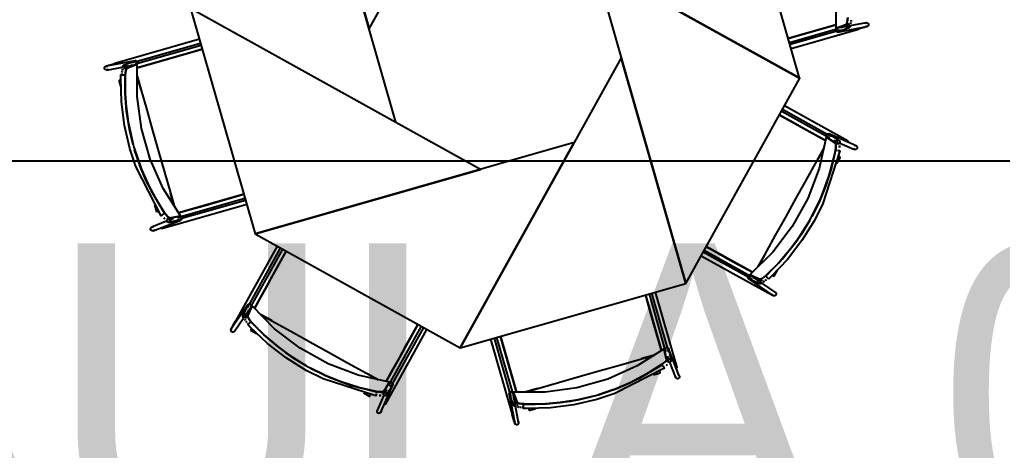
# Model space of a CAD drawing. Header units: metres. Extents: x 2.3 to 42.8, y 0.9 to 31.9.
# Drawn here: x 26.581 to 27.631, y 27.541 to 28.001 of the extents above; entities that cross this region are included whole.
import ezdxf

# ---------------------------------------------------------------- set-up
doc = ezdxf.new("R2010")
doc.units = ezdxf.units.M
for name, color, linetype in [('ARREDI', 9, 'Continuous'), ('PARETI_STRUTTURE', 7, 'Continuous'), ('PILASTRI_SETTI', 8, 'Continuous'), ('WAYFINDING_RIQUADRI', 7, 'Continuous'), ('WAYFINDING_TESTI', 7, 'Continuous')]:
    doc.layers.add(name, color=color, linetype=linetype)

msp = doc.modelspace()

# ---------------------------------------------------------------- linework, layer by layer
at = {"layer": 'ARREDI'}
for points in [[(27.1262, 28.301), (26.8853, 28.2321), (26.9542, 27.9912)], [(26.8853, 28.2321), (26.7636, 28.0131), (26.9827, 27.8914)], [(27.4141, 27.9385), (27.3453, 28.1794), (27.1043, 28.1105)], [(27.2925, 27.7194), (27.4142, 27.9385), (27.1951, 28.0601)], [(26.7636, 28.013), (26.8325, 27.7721), (27.0734, 27.841)], [(27.0516, 27.6505), (27.2925, 27.7194), (27.2236, 27.9603)], [(26.8325, 27.7721), (27.0516, 27.6505), (27.1732, 27.8696)]]:
    msp.add_lwpolyline(points, close=True, dxfattribs=at)
for points in [[(27.4183, 28.1555), (27.4125, 28.1544), (27.4067, 28.1532), (27.425, 28.1243), (27.439, 28.093), (27.4484, 28.06), (27.453, 28.0261), (27.4528, 27.9919), (27.4584, 27.9939), (27.4639, 27.9961), (27.4644, 27.9968), (27.4649, 27.9984), (27.4653, 28.0006), (27.4655, 28.0031)], [(27.4656, 28.0031), (27.4653, 28.0005), (27.4649, 27.9983), (27.4644, 27.9967), (27.4639, 27.996)], [(27.402, 27.9808), (27.4055, 27.9818), (27.418, 27.9854), (27.4304, 27.989), (27.4428, 27.9925), (27.4529, 27.9954)], [(27.4533, 27.9881), (27.4528, 27.9886), (27.4525, 27.9893), (27.4525, 27.9901), (27.4527, 27.9908), (27.4531, 27.9914), (27.4537, 27.9918)], [(27.4551, 27.9916), (27.4528, 27.9919)], [(27.4592, 27.9925), (27.4583, 27.9921)], [(27.4662, 27.9951), (27.4622, 27.9936), (27.4607, 27.993)], [(27.4648, 27.9924), (27.4643, 27.9929), (27.464, 27.9936), (27.4639, 27.9944), (27.4641, 27.9951), (27.4645, 27.9957), (27.4646, 27.9957), (27.4651, 27.9961), (27.4653, 27.9961), (27.4659, 27.9963), (27.4666, 27.9962), (27.4673, 27.9958)], [(27.4678, 27.9953), (27.4681, 27.9946), (27.4682, 27.9939), (27.468, 27.9931), (27.4675, 27.9925), (27.4675, 27.9925), (27.4669, 27.9921), (27.4668, 27.9921), (27.4662, 27.9919), (27.4655, 27.992), (27.4648, 27.9924)], [(27.4688, 27.998), (27.4683, 27.9964)], [(27.4683, 27.9964), (27.4688, 27.9979)], [(27.4692, 28.0003), (27.469, 27.9991)], [(27.469, 27.9989), (27.4692, 28.0002)], [(27.4766, 27.9915), (27.4764, 27.9922)], [(27.4836, 27.9966), (27.4841, 27.9972), (27.4847, 27.9976), (27.4852, 27.9977), (27.4852, 27.9977), (27.4854, 27.9978), (27.4862, 27.9977), (27.4868, 27.9973)], [(27.4868, 27.9973), (27.4873, 27.9968), (27.4876, 27.9961), (27.4877, 27.9954), (27.4875, 27.9946), (27.487, 27.994), (27.4864, 27.9936), (27.4859, 27.9935), (27.4857, 27.9934), (27.485, 27.9935), (27.4843, 27.9939)], [(27.4567, 27.9896), (27.4565, 27.9889), (27.4561, 27.9883), (27.4555, 27.9879), (27.455, 27.9877), (27.4547, 27.9877), (27.454, 27.9878), (27.4533, 27.9881)], [(27.4768, 27.9907), (27.4767, 27.991), (27.4766, 27.9915)], [(27.4768, 27.9907), (27.4768, 27.9907)], [(26.7761, 27.9694), (26.7663, 27.9665), (26.7539, 27.963), (26.7414, 27.9594), (26.729, 27.9559), (26.7166, 27.9523), (26.7066, 27.9495)], [(26.6726, 27.9475), (26.6721, 27.948), (26.6718, 27.9487), (26.6717, 27.9495), (26.6719, 27.9502), (26.6724, 27.9508), (26.673, 27.9512), (26.6735, 27.9514), (26.6737, 27.9514), (26.6745, 27.9513), (26.6751, 27.951)], [(26.6826, 27.9541), (26.6826, 27.9542)], [(26.6826, 27.9541), (26.6827, 27.9538), (26.6828, 27.9533)], [(26.6828, 27.9533), (26.683, 27.9527)], [(26.6916, 27.9496), (26.6913, 27.9503), (26.6913, 27.951), (26.6914, 27.9517), (26.6919, 27.9523), (26.6919, 27.9523), (26.6925, 27.9527), (26.6926, 27.9528), (26.6932, 27.9529), (26.6939, 27.9528), (26.6946, 27.9525)], [(26.6946, 27.9525), (26.6951, 27.9519), (26.6954, 27.9512), (26.6955, 27.9505), (26.6953, 27.9498), (26.6949, 27.9492), (26.6949, 27.9492), (26.6943, 27.9488), (26.6941, 27.9487), (26.6936, 27.9486), (26.6928, 27.9487), (26.6922, 27.949)], [(26.6932, 27.9497), (26.6972, 27.9512), (26.6987, 27.9518)], [(26.7411, 27.7894), (26.7469, 27.7905), (26.7527, 27.7916), (26.7344, 27.8206), (26.7204, 27.8518), (26.711, 27.8848), (26.7064, 27.9188), (26.7066, 27.953), (26.7011, 27.9509), (26.6955, 27.9488), (26.695, 27.9481), (26.6945, 27.9465), (26.6941, 27.9442), (26.6939, 27.9418)], [(26.7002, 27.9524), (26.7011, 27.9527)], [(26.7027, 27.9552), (26.7029, 27.956), (26.7033, 27.9566), (26.704, 27.957), (26.7044, 27.9571), (26.7047, 27.9572), (26.7054, 27.9571), (26.7061, 27.9567)], [(26.7043, 27.9532), (26.7066, 27.953)], [(26.7061, 27.9567), (26.7066, 27.9562), (26.7069, 27.9555), (26.707, 27.9548), (26.7067, 27.954), (26.7063, 27.9534), (26.7057, 27.953)], [(26.6758, 27.9483), (26.6754, 27.9477), (26.6747, 27.9473), (26.6743, 27.9471), (26.6742, 27.9471), (26.674, 27.9471), (26.6733, 27.9472), (26.6726, 27.9475)], [(26.6892, 27.9422), (26.6895, 27.9422)], [(26.69, 27.9422), (26.6901, 27.9433)], [(26.6901, 27.9433), (26.69, 27.9422)], [(26.69, 27.9422), (26.6907, 27.9421), (26.6914, 27.9421), (26.6921, 27.9421)], [(26.6905, 27.9459), (26.6902, 27.9447)], [(26.6902, 27.9446), (26.6904, 27.9457)], [(26.6911, 27.9485), (26.6906, 27.9469)], [(26.6906, 27.9468), (26.6911, 27.9484)], [(26.6922, 27.9421), (26.6928, 27.942), (26.6932, 27.942), (26.6935, 27.942)], [(26.7022, 27.8674), (26.6983, 27.8836), (26.6952, 27.9029), (26.6938, 27.9223), (26.6939, 27.9418)], [(26.6938, 27.9416), (26.6938, 27.9222), (26.6952, 27.9028), (26.6983, 27.8836), (26.7022, 27.8674)], [(26.6939, 27.9418), (26.6941, 27.9443), (26.6945, 27.9466), (26.695, 27.9481), (26.6955, 27.9488)], [(26.7103, 27.9272), (26.7065, 27.9406)], [(26.7065, 27.9406), (26.7104, 27.9268), (26.7168, 27.9047), (26.7231, 27.8825), (26.7295, 27.8602), (26.7358, 27.838), (26.7421, 27.8159), (26.7461, 27.8021)], [(26.6871, 27.9359), (26.6872, 27.9359)], [(26.6892, 27.9365), (26.6885, 27.9363), (26.6879, 27.9361), (26.6874, 27.936), (26.6872, 27.9359)], [(27.4417, 27.8719), (27.4306, 27.8781), (27.4172, 27.8856), (27.4038, 27.893), (27.3924, 27.8993)], [(27.4434, 27.8752), (27.4429, 27.8758), (27.4426, 27.8765), (27.4425, 27.8772), (27.4428, 27.8779), (27.4432, 27.8785), (27.4438, 27.8789)], [(27.4438, 27.8789), (27.4446, 27.8791), (27.4453, 27.879), (27.4455, 27.8789), (27.4455, 27.8789), (27.446, 27.8787), (27.4465, 27.8781), (27.4468, 27.8774), (27.4468, 27.8767), (27.4466, 27.876)], [(27.4523, 27.8688), (27.4474, 27.8721), (27.4425, 27.8754), (27.435, 27.842), (27.4228, 27.81), (27.4061, 27.78), (27.3854, 27.7527), (27.3611, 27.7287), (27.3664, 27.7262), (27.3718, 27.7238), (27.3727, 27.724), (27.3742, 27.7247), (27.3761, 27.726), (27.378, 27.7276)], [(27.4425, 27.8754), (27.4455, 27.875), (27.4425, 27.8754)], [(27.4501, 27.8724), (27.4512, 27.8716), (27.4562, 27.8683)], [(27.4524, 27.8616), (27.4527, 27.864), (27.4528, 27.8663), (27.4527, 27.868), (27.4523, 27.8688)], [(27.4523, 27.8688), (27.4527, 27.868), (27.4528, 27.8664), (27.4527, 27.8641), (27.4524, 27.8616)], [(27.4549, 27.8681), (27.4542, 27.8682), (27.4537, 27.8684), (27.4536, 27.8685), (27.4531, 27.869), (27.4531, 27.869), (27.4528, 27.8697), (27.4527, 27.8704), (27.453, 27.8711), (27.4534, 27.8718), (27.4541, 27.8722)], [(27.4541, 27.8722), (27.4548, 27.8723), (27.4555, 27.8723), (27.456, 27.872), (27.4562, 27.8719), (27.4566, 27.8714), (27.4567, 27.8714), (27.4569, 27.8707), (27.457, 27.87), (27.4568, 27.8693), (27.4563, 27.8687)], [(27.4566, 27.8666), (27.4567, 27.8658), (27.4566, 27.8645)], [(27.4566, 27.8645), (27.4567, 27.8658)], [(27.4654, 27.8698), (27.4657, 27.8703)], [(27.4657, 27.8703), (27.466, 27.8708), (27.4661, 27.8711)], [(27.4661, 27.8711), (27.4661, 27.8711)], [(27.4727, 27.8663), (27.4734, 27.8665), (27.4742, 27.8664), (27.4744, 27.8663), (27.4744, 27.8663), (27.4748, 27.8661), (27.4753, 27.8655), (27.4756, 27.8648), (27.4757, 27.8641), (27.4754, 27.8634), (27.475, 27.8628), (27.4744, 27.8624)], [(26.7038, 27.862), (26.7089, 27.8465)], [(26.7089, 27.8465), (26.7038, 27.862)], [(27.3699, 27.7374), (27.3768, 27.7499), (27.388, 27.77), (27.3992, 27.7902), (27.4104, 27.8104), (27.4217, 27.8306), (27.4328, 27.8507), (27.4398, 27.8633)], [(27.4398, 27.8633), (27.433, 27.8511)], [(27.4524, 27.8616), (27.4481, 27.8426), (27.4422, 27.824), (27.435, 27.8062)], [(27.435, 27.8062), (27.4422, 27.8239), (27.448, 27.8425), (27.4523, 27.8614)], [(27.4528, 27.8617), (27.453, 27.8617), (27.4535, 27.8616), (27.4541, 27.8615)], [(27.4548, 27.8614), (27.4555, 27.8612), (27.4562, 27.8611), (27.4567, 27.861), (27.457, 27.861), (27.457, 27.861), (27.457, 27.861), (27.4568, 27.861)], [(27.4575, 27.8544), (27.4573, 27.8545), (27.4569, 27.8547), (27.4563, 27.855), (27.4557, 27.8554)], [(27.4744, 27.8624), (27.4736, 27.8622), (27.4729, 27.8623), (27.4727, 27.8624), (27.4727, 27.8624), (27.4722, 27.8626), (27.4717, 27.8631)], [(26.7091, 27.8459), (26.7166, 27.8283), (26.7256, 27.811), (26.7359, 27.7945)], [(26.736, 27.7944), (26.7256, 27.8109), (26.7166, 27.8282), (26.7091, 27.8459)], [(26.7461, 27.8021), (26.7423, 27.8156)], [(26.7508, 27.7946), (26.7631, 27.7981), (26.7778, 27.8023), (26.7925, 27.8065), (26.8072, 27.8107), (26.8204, 27.8145)], [(27.4274, 27.791), (27.4347, 27.8056)], [(27.4347, 27.8056), (27.4274, 27.791)], [(26.7272, 27.7959), (26.7275, 27.796), (26.7279, 27.7961), (26.7286, 27.7963), (26.7293, 27.7965)], [(26.7347, 27.7933), (26.7341, 27.7929), (26.7335, 27.7924), (26.733, 27.792), (26.7325, 27.7918), (26.7323, 27.7916), (26.7323, 27.7916), (26.7323, 27.7916), (26.7325, 27.7917)], [(26.7358, 27.794), (26.7356, 27.7939), (26.7352, 27.7936), (26.7347, 27.7933)], [(26.736, 27.7944), (26.7375, 27.7925), (26.739, 27.7908), (26.7403, 27.7897), (26.7411, 27.7894)], [(26.7411, 27.7893), (26.7403, 27.7896), (26.739, 27.7907), (26.7375, 27.7924), (26.736, 27.7944)], [(26.7359, 27.7884), (26.7351, 27.7894)], [(26.7351, 27.7893), (26.736, 27.7884)], [(26.7453, 27.7884), (26.7438, 27.7882), (26.738, 27.787)], [(26.7423, 27.7858), (26.7419, 27.7851), (26.7413, 27.7847), (26.7408, 27.7844), (26.7406, 27.7844), (26.7399, 27.7844), (26.7399, 27.7844), (26.7392, 27.7847), (26.7387, 27.7852), (26.7383, 27.7859)], [(26.7388, 27.788), (26.7393, 27.7885), (26.7399, 27.7887), (26.74, 27.7887), (26.7408, 27.7887), (26.7414, 27.7884), (26.742, 27.7879), (26.7423, 27.7872), (26.7424, 27.7865), (26.7423, 27.7858)], [(26.7527, 27.7916), (26.7503, 27.7898), (26.7527, 27.7916)], [(26.7543, 27.7882), (26.7539, 27.7876), (26.7533, 27.7871), (26.7531, 27.787), (26.7531, 27.787), (26.7526, 27.7869), (26.7519, 27.7869), (26.7512, 27.7872), (26.7506, 27.7877), (26.7503, 27.7883)], [(26.7527, 27.7911), (26.7534, 27.7908), (26.754, 27.7903), (26.7543, 27.7897), (26.7544, 27.7889), (26.7543, 27.7882)], [(27.4247, 27.7861), (27.416, 27.7719), (27.4045, 27.7561), (27.3918, 27.7413), (27.378, 27.7276)], [(27.3781, 27.7277), (27.3919, 27.7414), (27.4045, 27.7561), (27.416, 27.7719), (27.4247, 27.7861)], [(26.725, 27.7767), (26.7246, 27.7761), (26.724, 27.7756), (26.7238, 27.7755), (26.7238, 27.7755), (26.7233, 27.7754), (26.7225, 27.7754), (26.7218, 27.7757), (26.7213, 27.7762), (26.7209, 27.7769), (26.7208, 27.7776), (26.721, 27.7783)], [(26.721, 27.7783), (26.7214, 27.779), (26.7219, 27.7794), (26.7222, 27.7795), (26.7222, 27.7795), (26.7227, 27.7797), (26.7234, 27.7796), (26.7241, 27.7794)], [(26.7326, 27.7794), (26.7327, 27.7788)], [(26.7327, 27.7788), (26.7329, 27.7783), (26.733, 27.778), (26.733, 27.778), (26.733, 27.778)], [(26.8656, 27.7538), (26.8619, 27.7471), (26.8557, 27.7358), (26.8494, 27.7244), (26.8431, 27.7132), (26.8368, 27.7018), (26.8318, 27.6927)], [(27.3142, 27.7585), (27.3205, 27.755), (27.3318, 27.7488), (27.3431, 27.7425), (27.3544, 27.7362), (27.3636, 27.7312)], [(27.3766, 27.7496), (27.3699, 27.7374)], [(27.3587, 27.7257), (27.3588, 27.7264), (27.359, 27.7271), (27.3595, 27.7277), (27.3602, 27.728), (27.3609, 27.7282), (27.3617, 27.728)], [(27.3627, 27.7249), (27.3622, 27.7243), (27.3615, 27.724), (27.3608, 27.7238), (27.3601, 27.724), (27.3596, 27.7242), (27.3596, 27.7242), (27.3594, 27.7244), (27.359, 27.725), (27.3587, 27.7257)], [(27.3625, 27.7269), (27.361, 27.7287)], [(27.366, 27.7246), (27.3651, 27.725)], [(27.3728, 27.7215), (27.3689, 27.7233), (27.3674, 27.724)], [(27.3699, 27.7206), (27.3699, 27.7213), (27.3702, 27.722), (27.3707, 27.7226), (27.3713, 27.723), (27.372, 27.7231), (27.3727, 27.7229), (27.3729, 27.7229), (27.3734, 27.7226), (27.3738, 27.722), (27.3741, 27.7213)], [(27.374, 27.7205), (27.3738, 27.7198), (27.3733, 27.7193), (27.3727, 27.7189), (27.3719, 27.7188), (27.3719, 27.7188), (27.3712, 27.7189), (27.3711, 27.719), (27.3706, 27.7193), (27.3701, 27.7199), (27.3699, 27.7206)], [(27.378, 27.7276), (27.376, 27.726), (27.3742, 27.7247), (27.3727, 27.7239), (27.3718, 27.7238)], [(27.3767, 27.7218), (27.3752, 27.721)], [(27.3752, 27.721), (27.3766, 27.7217)], [(27.3786, 27.7231), (27.3774, 27.7223)], [(27.3774, 27.7223), (27.3785, 27.723)], [(27.379, 27.7262), (27.3785, 27.7267), (27.3782, 27.727), (27.3781, 27.7272)], [(27.3809, 27.724), (27.3807, 27.7242), (27.3804, 27.7246), (27.38, 27.7251), (27.3795, 27.7256), (27.379, 27.7262)], [(27.3804, 27.7246), (27.3796, 27.7239)], [(27.3809, 27.724), (27.3809, 27.724)], [(27.385, 27.7281), (27.3856, 27.7277), (27.3862, 27.7274), (27.3866, 27.7272), (27.3868, 27.727)], [(27.3772, 27.7109), (27.3772, 27.7109), (27.3772, 27.7109), (27.3774, 27.7112), (27.3776, 27.7116)], [(27.3776, 27.7116), (27.3779, 27.7122)], [(27.389, 27.7085), (27.3889, 27.7078), (27.3887, 27.7071), (27.3882, 27.7065), (27.3875, 27.7061), (27.3868, 27.706), (27.386, 27.7062), (27.3856, 27.7064), (27.3856, 27.7064), (27.3854, 27.7066), (27.3849, 27.7071), (27.3847, 27.7078)], [(27.3869, 27.7103), (27.3876, 27.7102), (27.388, 27.71), (27.3881, 27.71), (27.3883, 27.7098), (27.3887, 27.7092), (27.3889, 27.7085)], [(27.2665, 27.6475), (27.263, 27.6598), (27.2588, 27.6745), (27.2546, 27.6892), (27.2504, 27.7039), (27.2495, 27.7071)], [(26.8221, 27.6834), (26.8239, 27.6874), (26.8246, 27.6889)], [(26.9694, 27.604), (26.9727, 27.6089), (26.976, 27.6138), (26.9426, 27.6213), (26.9106, 27.6335), (26.8806, 27.6502), (26.8533, 27.6709), (26.8293, 27.6953), (26.8269, 27.6899), (26.8244, 27.6845), (26.8246, 27.6836), (26.8253, 27.6821), (26.8266, 27.6802), (26.8282, 27.6783)], [(26.8255, 27.6936), (26.8249, 27.6941), (26.8246, 27.6947), (26.8245, 27.6955), (26.8246, 27.6962), (26.8248, 27.6966), (26.8248, 27.6967), (26.825, 27.6969), (26.8256, 27.6973), (26.8263, 27.6975)], [(26.8252, 27.6903), (26.8256, 27.6912)], [(26.8263, 27.6976), (26.827, 27.6975), (26.8277, 27.6973), (26.8283, 27.6968), (26.8287, 27.6961), (26.8288, 27.6954), (26.8286, 27.6946)], [(26.8275, 27.6938), (26.8293, 27.6952)], [(26.8115, 27.6791), (26.8115, 27.6791), (26.8115, 27.6791), (26.8118, 27.6789), (26.8122, 27.6787)], [(26.8123, 27.6787), (26.8128, 27.6784)], [(26.8211, 27.6822), (26.8204, 27.6825), (26.8199, 27.683), (26.8195, 27.6836), (26.8194, 27.6844), (26.8194, 27.6844), (26.8195, 27.6851), (26.8196, 27.6852), (26.8199, 27.6857), (26.8205, 27.6862), (26.8212, 27.6864)], [(26.8212, 27.6864), (26.8219, 27.6864), (26.8226, 27.6861), (26.8232, 27.6856), (26.8236, 27.685), (26.8237, 27.6843), (26.8236, 27.6836), (26.8235, 27.6834), (26.8232, 27.6829), (26.8226, 27.6825), (26.8219, 27.6822)], [(26.8224, 27.6796), (26.8216, 27.6811)], [(26.8216, 27.6811), (26.8223, 27.6797)], [(26.8237, 27.6777), (26.8229, 27.6789)], [(26.8229, 27.6788), (26.8236, 27.6778)], [(26.8282, 27.6783), (26.8266, 27.6803), (26.8253, 27.6821), (26.8245, 27.6836), (26.8244, 27.6845)], [(26.8246, 27.6754), (26.8248, 27.6756), (26.8252, 27.6759), (26.8257, 27.6763), (26.8263, 27.6768), (26.8268, 27.6773)], [(26.8268, 27.6773), (26.8273, 27.6778), (26.8276, 27.6781), (26.8278, 27.6782)], [(26.8867, 27.6316), (26.8725, 27.6403), (26.8567, 27.6518), (26.8419, 27.6645), (26.8282, 27.6783)], [(26.8283, 27.6782), (26.842, 27.6644), (26.8568, 27.6518), (26.8725, 27.6403), (26.8867, 27.6316)], [(26.8502, 27.6796), (26.8382, 27.6863)], [(26.8382, 27.6863), (26.8505, 27.6794), (26.8707, 27.6683), (26.8908, 27.6571), (26.911, 27.6458), (26.9312, 27.6346), (26.9514, 27.6235), (26.9639, 27.6165)], [(26.8091, 27.6673), (26.8084, 27.6674), (26.8077, 27.6676), (26.8071, 27.6681), (26.8068, 27.6688), (26.8066, 27.6695), (26.8068, 27.6703), (26.807, 27.6707), (26.807, 27.6707), (26.8072, 27.6709), (26.8077, 27.6714), (26.8085, 27.6716)], [(26.811, 27.6694), (26.8108, 27.6687), (26.8106, 27.6682), (26.8106, 27.6682), (26.8104, 27.668), (26.8098, 27.6676), (26.8091, 27.6673)], [(26.8252, 27.6759), (26.8245, 27.6767)], [(26.8246, 27.6754), (26.8246, 27.6753)], [(26.8287, 27.6713), (26.8283, 27.6707), (26.828, 27.6701), (26.8278, 27.6697), (26.8276, 27.6694)], [(26.9726, 27.6146), (26.9787, 27.6257), (26.9862, 27.6391), (26.9936, 27.6525), (27.001, 27.6658), (27.0064, 27.6756)], [(27.0946, 27.6628), (27.0981, 27.6506), (27.1017, 27.6381), (27.1053, 27.6257), (27.1088, 27.6133), (27.1117, 27.6033)], [(27.2718, 27.6378), (27.2706, 27.6436), (27.2695, 27.6494), (27.2406, 27.6312), (27.2093, 27.6172), (27.1763, 27.6077), (27.1424, 27.6031), (27.1081, 27.6033), (27.1102, 27.5978), (27.1123, 27.5922), (27.113, 27.5917), (27.1147, 27.5912), (27.1169, 27.5908), (27.1194, 27.5906)], [(27.2695, 27.6494), (27.2713, 27.647), (27.2695, 27.6494)], [(27.27, 27.6494), (27.2703, 27.6501), (27.2708, 27.6507), (27.2715, 27.651), (27.2722, 27.6511), (27.2729, 27.651)], [(27.2729, 27.651), (27.2736, 27.6506), (27.274, 27.65), (27.2741, 27.6498), (27.2741, 27.6498), (27.2743, 27.6493), (27.2742, 27.6486), (27.274, 27.6479), (27.2735, 27.6473), (27.2728, 27.647)], [(27.1206, 27.6032), (27.1344, 27.6072), (27.1565, 27.6135), (27.1787, 27.6198), (27.2009, 27.6262), (27.2231, 27.6325), (27.2452, 27.6388), (27.259, 27.6428)], [(27.259, 27.6428), (27.2456, 27.639)], [(27.2667, 27.6327), (27.2687, 27.6342), (27.2704, 27.6357), (27.2715, 27.637), (27.2718, 27.6378)], [(27.2718, 27.6378), (27.2715, 27.637), (27.2704, 27.6358), (27.2687, 27.6342), (27.2667, 27.6327)], [(27.2731, 27.6355), (27.2727, 27.636), (27.2724, 27.6366), (27.2724, 27.6367), (27.2724, 27.6375), (27.2727, 27.6381), (27.2732, 27.6387), (27.2739, 27.639), (27.2747, 27.6391), (27.2754, 27.639)], [(27.2727, 27.642), (27.273, 27.6405), (27.2741, 27.6347)], [(27.2754, 27.639), (27.276, 27.6386), (27.2765, 27.638), (27.2767, 27.6375), (27.2767, 27.6373), (27.2767, 27.6366), (27.2767, 27.6366), (27.2764, 27.6359), (27.2759, 27.6354), (27.2752, 27.635)], [(26.8916, 27.6289), (26.9062, 27.6216)], [(26.9062, 27.6216), (26.8916, 27.6289)], [(27.2667, 27.6327), (27.2502, 27.6223), (27.233, 27.6133), (27.2152, 27.6058)], [(27.2152, 27.6058), (27.2329, 27.6133), (27.2501, 27.6223), (27.2666, 27.6326)], [(27.2652, 27.6239), (27.2652, 27.6242), (27.265, 27.6246), (27.2649, 27.6253), (27.2646, 27.626)], [(27.2671, 27.6325), (27.2672, 27.6323), (27.2675, 27.6319), (27.2678, 27.6314)], [(27.2678, 27.6314), (27.2683, 27.6308), (27.2687, 27.6302), (27.2691, 27.6297), (27.2694, 27.6292), (27.2695, 27.629), (27.2696, 27.629), (27.2696, 27.629), (27.2694, 27.6292)], [(27.2718, 27.6318), (27.2728, 27.6327)], [(27.2727, 27.6326), (27.2718, 27.6318)], [(27.2817, 27.6293), (27.2823, 27.6294)], [(27.2823, 27.6294), (27.2828, 27.6296), (27.2831, 27.6297), (27.2832, 27.6297), (27.2832, 27.6297)], [(26.9068, 27.6213), (26.9246, 27.6141), (26.9431, 27.6083), (26.9621, 27.6039)], [(26.9622, 27.6039), (26.9432, 27.6082), (26.9246, 27.6141), (26.9068, 27.6213)], [(26.9639, 27.6165), (26.9517, 27.6233)], [(27.2828, 27.6177), (27.2822, 27.6181), (27.2817, 27.6187), (27.2816, 27.6189), (27.2816, 27.6189), (27.2815, 27.6194), (27.2815, 27.6201), (27.2818, 27.6208)], [(27.2844, 27.6217), (27.2851, 27.6213), (27.2855, 27.6207), (27.2856, 27.6205), (27.2856, 27.6205), (27.2858, 27.62), (27.2857, 27.6192), (27.2854, 27.6185), (27.2849, 27.618), (27.2843, 27.6176), (27.2835, 27.6175), (27.2828, 27.6177)], [(26.9623, 27.6035), (26.9623, 27.6033), (26.9622, 27.6028), (26.9621, 27.6022)], [(26.9622, 27.6039), (26.9646, 27.6036), (26.9669, 27.6035), (26.9686, 27.6036), (26.9694, 27.604)], [(26.9694, 27.604), (26.9687, 27.6036), (26.967, 27.6035), (26.9647, 27.6036), (26.9622, 27.6039)], [(26.9687, 27.6014), (26.9688, 27.6021), (26.969, 27.6026), (26.9691, 27.6027), (26.9696, 27.6032), (26.9696, 27.6032), (26.9703, 27.6035), (26.971, 27.6035), (26.9718, 27.6033), (26.9724, 27.6029), (26.9728, 27.6022)], [(26.973, 27.6062), (26.9722, 27.605), (26.9689, 27.6001)], [(26.976, 27.6138), (26.9756, 27.6108), (26.976, 27.6138)], [(26.9758, 27.6129), (26.9764, 27.6134), (26.9771, 27.6137), (26.9778, 27.6137), (26.9785, 27.6135), (26.9791, 27.6131), (26.9795, 27.6125)], [(26.9795, 27.6124), (26.9797, 27.6117), (26.9796, 27.611), (26.9795, 27.6108), (26.9795, 27.6107), (26.9793, 27.6103), (26.9788, 27.6098), (26.9781, 27.6095), (26.9773, 27.6095), (26.9766, 27.6097)], [(27.1044, 27.6028), (27.1049, 27.6033), (27.1056, 27.6036), (27.1064, 27.6037), (27.1071, 27.6035), (27.1077, 27.603), (27.1081, 27.6024)], [(27.134, 27.6071), (27.1206, 27.6032)], [(27.1991, 27.6005), (27.2146, 27.6056)], [(27.2147, 27.6056), (27.1991, 27.6005)], [(26.955, 27.5988), (26.9551, 27.599), (26.9553, 27.5994), (26.9556, 27.6), (26.956, 27.6006)], [(26.962, 27.6015), (26.9618, 27.6007), (26.9617, 27.6001), (26.9616, 27.5996), (26.9616, 27.5993), (26.9616, 27.5993), (26.9616, 27.5993), (26.9616, 27.5995)], [(26.9673, 27.5997), (26.9664, 27.5996), (26.9651, 27.5997)], [(26.9651, 27.5997), (26.9665, 27.5996)], [(26.9728, 27.6022), (26.973, 27.6015), (26.9729, 27.6008), (26.9726, 27.6002), (26.9725, 27.6001), (26.9721, 27.5996), (26.972, 27.5996), (26.9713, 27.5993), (26.9706, 27.5993), (26.9699, 27.5995), (26.9693, 27.6)], [(27.1059, 27.5994), (27.1052, 27.5996), (27.1046, 27.6), (27.1041, 27.6007), (27.104, 27.6011), (27.104, 27.6014), (27.1041, 27.6021), (27.1044, 27.6028)], [(27.1079, 27.601), (27.1081, 27.6033)], [(27.1087, 27.5969), (27.1084, 27.5978)], [(27.1114, 27.5899), (27.1099, 27.5939), (27.1093, 27.5955)], [(27.1937, 27.5989), (27.1775, 27.595), (27.1583, 27.592), (27.1388, 27.5905), (27.1194, 27.5906)], [(27.1195, 27.5906), (27.1389, 27.5905), (27.1583, 27.592), (27.1776, 27.595), (27.1937, 27.5989)], [(26.963, 27.5819), (26.9628, 27.5826), (26.9629, 27.5834), (26.963, 27.5836), (26.963, 27.5836), (26.9632, 27.5841), (26.9638, 27.5846)], [(26.9669, 27.5836), (26.9671, 27.5829), (26.967, 27.5821), (26.9669, 27.5819), (26.9669, 27.5819), (26.9667, 27.5815), (26.9661, 27.581), (26.9654, 27.5807), (26.9647, 27.5806), (26.964, 27.5808), (26.9634, 27.5813), (26.963, 27.5819)], [(26.9704, 27.5909), (26.9709, 27.5906)], [(26.971, 27.5906), (26.9714, 27.5903), (26.9717, 27.5902)], [(26.9717, 27.5902), (26.9717, 27.5902)], [(27.1116, 27.5883), (27.1109, 27.588), (27.1101, 27.588), (27.1094, 27.5882), (27.1088, 27.5886), (27.1088, 27.5886), (27.1084, 27.5892), (27.1084, 27.5893), (27.1082, 27.5899), (27.1083, 27.5906), (27.1087, 27.5913)], [(27.1087, 27.5913), (27.1092, 27.5918), (27.1099, 27.5921), (27.1106, 27.5922), (27.1114, 27.592), (27.112, 27.5916), (27.112, 27.5916), (27.1124, 27.591), (27.1124, 27.5908), (27.1125, 27.5903), (27.1124, 27.5895), (27.1121, 27.5889)], [(27.1194, 27.5906), (27.1168, 27.5908), (27.1146, 27.5912), (27.113, 27.5917), (27.1123, 27.5922)], [(27.1127, 27.5879), (27.1142, 27.5873)], [(27.1143, 27.5873), (27.1127, 27.5878)], [(27.1152, 27.5872), (27.1165, 27.5869)], [(27.1166, 27.5869), (27.1154, 27.5871)], [(27.1189, 27.5867), (27.1179, 27.5868)], [(27.1179, 27.5868), (27.1189, 27.5867)], [(27.1189, 27.5867), (27.119, 27.5874), (27.119, 27.5881), (27.1191, 27.5889)], [(27.1189, 27.5859), (27.1189, 27.5862)], [(27.1191, 27.5889), (27.1191, 27.5895), (27.1191, 27.59), (27.1191, 27.5902)], [(27.1246, 27.5859), (27.1248, 27.5852), (27.125, 27.5846), (27.1252, 27.5841), (27.1252, 27.5839)], [(27.1252, 27.5838), (27.1252, 27.5839)], [(27.107, 27.5793), (27.1073, 27.5794), (27.1078, 27.5795)], [(27.107, 27.5793), (27.107, 27.5793)], [(27.1078, 27.5795), (27.1084, 27.5797)], [(27.1128, 27.5725), (27.1134, 27.5721), (27.1139, 27.5714), (27.114, 27.571), (27.114, 27.571), (27.114, 27.5707), (27.114, 27.57), (27.1136, 27.5693)], [(27.1136, 27.5693), (27.1131, 27.5688), (27.1124, 27.5685), (27.1116, 27.5684), (27.1109, 27.5686), (27.1103, 27.5691), (27.1099, 27.5697), (27.1098, 27.5702), (27.1097, 27.5704), (27.1098, 27.5712), (27.1101, 27.5718)]]:
    msp.add_lwpolyline(points, dxfattribs=at)
at = {"layer": 'PARETI_STRUTTURE'}
for points in [[(27.4529, 27.9954), (27.402, 27.9809)], [(27.4852, 27.9977), (27.4542, 27.992)], [(27.4543, 27.9922), (27.4544, 27.9922), (27.4545, 27.9923), (27.4546, 27.9923), (27.4548, 27.9924), (27.4549, 27.9924), (27.455, 27.9925), (27.4551, 27.9925), (27.4553, 27.9925), (27.4554, 27.9926), (27.4555, 27.9926), (27.4556, 27.9927), (27.4558, 27.9927), (27.4559, 27.9928), (27.456, 27.9928), (27.4561, 27.9929), (27.4562, 27.9929), (27.4564, 27.9929), (27.4565, 27.993), (27.4566, 27.993), (27.4567, 27.9931), (27.4569, 27.9931), (27.457, 27.9932), (27.4571, 27.9932), (27.4572, 27.9932), (27.4573, 27.9933), (27.4575, 27.9933), (27.4576, 27.9934), (27.4577, 27.9934), (27.4578, 27.9935), (27.458, 27.9935), (27.4581, 27.9936), (27.4582, 27.9936), (27.4583, 27.9936), (27.4585, 27.9937), (27.4586, 27.9937), (27.4587, 27.9938), (27.4588, 27.9938), (27.459, 27.9939), (27.4591, 27.9939), (27.4592, 27.994), (27.4593, 27.994), (27.4595, 27.994), (27.4596, 27.9941), (27.4597, 27.9941), (27.4598, 27.9942), (27.4599, 27.9942), (27.4601, 27.9943), (27.4602, 27.9943), (27.4603, 27.9944), (27.4604, 27.9944), (27.4606, 27.9944), (27.4607, 27.9945), (27.4608, 27.9945), (27.4609, 27.9946), (27.4611, 27.9946), (27.4612, 27.9947), (27.4613, 27.9947), (27.4614, 27.9947), (27.4616, 27.9948), (27.4617, 27.9948), (27.4618, 27.9949), (27.4619, 27.9949), (27.462, 27.995), (27.4622, 27.995), (27.4623, 27.9951), (27.4624, 27.9951), (27.4625, 27.9951), (27.4627, 27.9952), (27.4628, 27.9952), (27.4629, 27.9953), (27.463, 27.9953), (27.4632, 27.9954), (27.4633, 27.9954), (27.4634, 27.9955), (27.4635, 27.9955), (27.4637, 27.9956), (27.4638, 27.9956), (27.4639, 27.9956), (27.464, 27.9957), (27.4641, 27.9957), (27.4643, 27.9958), (27.4644, 27.9958), (27.4645, 27.9959), (27.4646, 27.9959), (27.4648, 27.9959), (27.4649, 27.996), (27.465, 27.996), (27.4651, 27.9961), (27.4653, 27.9961), (27.4653, 27.9961)], [(27.455, 27.9877), (27.4859, 27.9935)], [(27.4668, 27.9921), (27.4557, 27.9881)], [(27.463, 27.9938), (27.464, 27.9941)], [(27.4862, 27.9935), (27.4849, 27.9931), (27.4834, 27.9926), (27.4803, 27.9917), (27.4768, 27.9907)], [(27.4032, 27.9767), (27.4548, 27.9914)], [(27.4578, 27.9897), (27.4039, 27.9743)], [(27.4051, 27.9702), (27.4768, 27.9907)], [(26.7731, 27.98), (26.6826, 27.9542)], [(26.7016, 27.9551), (26.7743, 27.9759)], [(26.775, 27.9735), (26.7047, 27.9534)], [(26.7066, 27.9494), (26.7761, 27.9693)], [(26.6732, 27.9513), (26.6745, 27.9518), (26.676, 27.9522), (26.6791, 27.9531), (26.6826, 27.9541)], [(26.7044, 27.9571), (26.6735, 27.9514)], [(26.6743, 27.9471), (26.7052, 27.9529)], [(26.6926, 27.9528), (26.7037, 27.9567)], [(26.7051, 27.9526), (26.705, 27.9526), (26.7049, 27.9526), (26.7048, 27.9525), (26.7046, 27.9525), (26.7045, 27.9524), (26.7044, 27.9524), (26.7043, 27.9523), (26.7042, 27.9523), (26.704, 27.9522), (26.7039, 27.9522), (26.7038, 27.9522), (26.7037, 27.9521), (26.7035, 27.9521), (26.7034, 27.952), (26.7033, 27.952), (26.7032, 27.9519), (26.7031, 27.9519), (26.7029, 27.9519), (26.7028, 27.9518), (26.7027, 27.9518), (26.7026, 27.9517), (26.7024, 27.9517), (26.7023, 27.9516), (26.7022, 27.9516), (26.7021, 27.9516), (26.7019, 27.9515), (26.7018, 27.9515), (26.7017, 27.9514), (26.7016, 27.9514), (26.7014, 27.9513), (26.7013, 27.9513), (26.7012, 27.9512), (26.7011, 27.9512), (26.701, 27.9511), (26.7008, 27.9511), (26.7007, 27.9511), (26.7006, 27.951), (26.7005, 27.951), (26.7003, 27.9509), (26.7002, 27.9509), (26.7001, 27.9508), (26.7, 27.9508), (26.6998, 27.9507), (26.6997, 27.9507), (26.6996, 27.9507), (26.6995, 27.9506), (26.6993, 27.9506), (26.6992, 27.9505), (26.6991, 27.9505), (26.699, 27.9504), (26.6988, 27.9504), (26.6987, 27.9504), (26.6986, 27.9503), (26.6985, 27.9503), (26.6984, 27.9502), (26.6982, 27.9502), (26.6981, 27.9501), (26.698, 27.9501), (26.6979, 27.9501), (26.6977, 27.95), (26.6976, 27.95), (26.6975, 27.9499), (26.6974, 27.9499), (26.6972, 27.9498), (26.6971, 27.9498), (26.697, 27.9497), (26.6969, 27.9497), (26.6967, 27.9496), (26.6966, 27.9496), (26.6965, 27.9496), (26.6964, 27.9495), (26.6963, 27.9495), (26.6961, 27.9494), (26.696, 27.9494), (26.6959, 27.9493), (26.6958, 27.9493), (26.6956, 27.9492), (26.6955, 27.9492), (26.6954, 27.9492), (26.6953, 27.9491), (26.6951, 27.9491), (26.695, 27.949), (26.6949, 27.949), (26.6948, 27.9489), (26.6946, 27.9489), (26.6945, 27.9489), (26.6944, 27.9488), (26.6943, 27.9488), (26.6941, 27.9487), (26.6941, 27.9487)], [(26.6964, 27.951), (26.6954, 27.9507)], [(26.6988, 27.8635), (26.6931, 27.8881), (26.6898, 27.9132), (26.6891, 27.9385), (26.6892, 27.9422)], [(26.6935, 27.942), (26.6939, 27.9169), (26.6968, 27.892), (26.7022, 27.8675), (26.703, 27.8647)], [(26.6871, 27.9359), (26.6891, 27.929)], [(27.4661, 27.8711), (27.3978, 27.909)], [(27.3924, 27.8993), (27.4417, 27.8719)], [(27.445, 27.8751), (27.3945, 27.9031)], [(27.3957, 27.9052), (27.445, 27.8779)], [(27.4452, 27.8778), (27.4478, 27.8763)], [(27.4744, 27.8663), (27.4455, 27.8789)], [(27.4455, 27.8789), (27.4462, 27.8784), (27.4463, 27.8783), (27.4464, 27.8782), (27.4465, 27.8782), (27.4466, 27.8781), (27.4467, 27.878), (27.4468, 27.878), (27.4469, 27.8779), (27.447, 27.8778), (27.4471, 27.8777), (27.4473, 27.8777), (27.4474, 27.8776), (27.4475, 27.8775), (27.4476, 27.8775), (27.4477, 27.8774), (27.4478, 27.8773), (27.4479, 27.8772), (27.448, 27.8772), (27.4481, 27.8771), (27.4483, 27.877), (27.4484, 27.877), (27.4485, 27.8769), (27.4486, 27.8768), (27.4487, 27.8767), (27.4488, 27.8767), (27.4489, 27.8766), (27.449, 27.8765), (27.4491, 27.8765), (27.4492, 27.8764), (27.4494, 27.8763), (27.4495, 27.8763), (27.4496, 27.8762), (27.4497, 27.8761), (27.4498, 27.876), (27.4499, 27.876), (27.45, 27.8759), (27.4501, 27.8758), (27.4502, 27.8758), (27.4504, 27.8757), (27.4505, 27.8756), (27.4506, 27.8755), (27.4507, 27.8755), (27.4508, 27.8754), (27.4509, 27.8753), (27.451, 27.8753), (27.4511, 27.8752), (27.4512, 27.8751), (27.4513, 27.875), (27.4515, 27.875), (27.4516, 27.8749), (27.4517, 27.8748), (27.4518, 27.8748), (27.4519, 27.8747), (27.452, 27.8746), (27.4521, 27.8745), (27.4522, 27.8745), (27.4523, 27.8744), (27.4525, 27.8743), (27.4526, 27.8743), (27.4527, 27.8742), (27.4528, 27.8741), (27.4529, 27.874), (27.453, 27.874), (27.4531, 27.8739), (27.4532, 27.8738), (27.4533, 27.8738), (27.4534, 27.8737), (27.4536, 27.8736), (27.4537, 27.8736), (27.4538, 27.8735), (27.4539, 27.8734), (27.454, 27.8733), (27.4541, 27.8733), (27.4542, 27.8732), (27.4543, 27.8731), (27.4544, 27.8731), (27.4546, 27.873), (27.4546, 27.8729), (27.4548, 27.8728), (27.4549, 27.8728), (27.455, 27.8727), (27.4551, 27.8726), (27.4552, 27.8726), (27.4553, 27.8725), (27.4554, 27.8724), (27.4555, 27.8724), (27.4556, 27.8723), (27.4558, 27.8722), (27.4559, 27.8721), (27.456, 27.8721), (27.4561, 27.872)], [(27.4438, 27.875), (27.4448, 27.8745)], [(27.4537, 27.8684), (27.4438, 27.8747)], [(27.4507, 27.872), (27.4549, 27.8701)], [(27.4529, 27.8707), (27.452, 27.8712)], [(27.4564, 27.8695), (27.4727, 27.8624)], [(26.7323, 27.7916), (26.7051, 27.8443), (26.6988, 27.8635)], [(26.703, 27.8647), (26.7111, 27.841), (26.7215, 27.8182), (26.7342, 27.7965), (26.7358, 27.7941)], [(27.426, 27.7886), (27.4371, 27.8111), (27.4458, 27.8346), (27.4522, 27.8588), (27.4528, 27.8617)], [(27.457, 27.861), (27.4389, 27.8045), (27.4298, 27.7865)], [(27.4539, 27.8477), (27.4576, 27.8543)], [(26.8204, 27.8146), (26.7508, 27.7946)], [(26.7251, 27.8032), (26.7272, 27.7959)], [(26.733, 27.778), (26.8235, 27.8038)], [(26.7507, 27.7901), (26.8216, 27.8104)], [(26.8223, 27.808), (26.7528, 27.7881)], [(26.7387, 27.786), (26.7222, 27.7795)], [(26.7238, 27.7755), (26.7531, 27.787)], [(26.7399, 27.7887), (26.7513, 27.7912)], [(26.7445, 27.7883), (26.7402, 27.7866)], [(26.7531, 27.787), (26.7523, 27.7869), (26.7521, 27.7869), (26.752, 27.7869), (26.7519, 27.7869), (26.7517, 27.7868), (26.7516, 27.7868), (26.7515, 27.7868), (26.7513, 27.7868), (26.7512, 27.7867), (26.7511, 27.7867), (26.751, 27.7867), (26.7508, 27.7866), (26.7507, 27.7866), (26.7506, 27.7866), (26.7505, 27.7866), (26.7503, 27.7865), (26.7502, 27.7865), (26.7501, 27.7865), (26.7499, 27.7864), (26.7498, 27.7864), (26.7497, 27.7864), (26.7496, 27.7864), (26.7494, 27.7863), (26.7493, 27.7863), (26.7492, 27.7863), (26.749, 27.7863), (26.7489, 27.7862), (26.7488, 27.7862), (26.7487, 27.7862), (26.7485, 27.7861), (26.7484, 27.7861), (26.7483, 27.7861), (26.7482, 27.786), (26.748, 27.786), (26.7479, 27.786), (26.7478, 27.786), (26.7476, 27.7859), (26.7475, 27.7859), (26.7474, 27.7859), (26.7473, 27.7859), (26.7471, 27.7858), (26.747, 27.7858), (26.7469, 27.7858), (26.7467, 27.7857), (26.7466, 27.7857), (26.7465, 27.7857), (26.7463, 27.7857), (26.7462, 27.7856), (26.7461, 27.7856), (26.746, 27.7856), (26.7458, 27.7855), (26.7457, 27.7855), (26.7456, 27.7855), (26.7455, 27.7855), (26.7453, 27.7854), (26.7452, 27.7854), (26.7451, 27.7854), (26.7449, 27.7854), (26.7448, 27.7853), (26.7447, 27.7853), (26.7446, 27.7853), (26.7444, 27.7852), (26.7443, 27.7852), (26.7442, 27.7852), (26.744, 27.7852), (26.7439, 27.7851), (26.7438, 27.7851), (26.7437, 27.7851), (26.7435, 27.785), (26.7434, 27.785), (26.7433, 27.785), (26.7432, 27.785), (26.743, 27.7849), (26.7429, 27.7849), (26.7428, 27.7849), (26.7426, 27.7849), (26.7425, 27.7848), (26.7424, 27.7848), (26.7423, 27.7848), (26.7421, 27.7847), (26.742, 27.7847), (26.7419, 27.7847), (26.7417, 27.7847), (26.7416, 27.7846), (26.7415, 27.7846), (26.7413, 27.7846), (26.7412, 27.7845), (26.7411, 27.7845), (26.741, 27.7845), (26.7408, 27.7845), (26.7408, 27.7844)], [(26.742, 27.7876), (26.743, 27.7879)], [(26.7525, 27.788), (26.7496, 27.7872)], [(26.7515, 27.791), (26.7505, 27.7906)], [(27.3781, 27.7272), (27.3955, 27.7452), (27.4111, 27.7649), (27.4246, 27.786), (27.426, 27.7886)], [(27.4298, 27.7865), (27.4165, 27.765), (27.401, 27.745), (27.3837, 27.7266), (27.3809, 27.724)], [(26.8559, 27.7591), (26.8115, 27.6791)], [(26.8243, 27.6932), (26.8597, 27.757)], [(26.8619, 27.7558), (26.8276, 27.6942)], [(26.8318, 27.6927), (26.8657, 27.7537)], [(27.363, 27.7237), (27.311, 27.7526)], [(27.3122, 27.7548), (27.3621, 27.727)], [(27.3636, 27.7312), (27.3143, 27.7586)], [(27.3089, 27.7488), (27.3772, 27.7109)], [(27.3869, 27.727), (27.3903, 27.7333)], [(27.3596, 27.7242), (27.3856, 27.7064)], [(27.3711, 27.719), (27.3604, 27.724)], [(27.3881, 27.71), (27.3621, 27.7278)], [(27.3623, 27.7279), (27.3624, 27.7278), (27.3625, 27.7278), (27.3627, 27.7277), (27.3628, 27.7277), (27.3629, 27.7276), (27.363, 27.7276), (27.3631, 27.7275), (27.3632, 27.7275), (27.3634, 27.7274), (27.3635, 27.7273), (27.3636, 27.7273), (27.3637, 27.7272), (27.3638, 27.7272), (27.364, 27.7271), (27.3641, 27.7271), (27.3642, 27.727), (27.3643, 27.7269), (27.3644, 27.7269), (27.3645, 27.7268), (27.3647, 27.7268), (27.3648, 27.7267), (27.3649, 27.7267), (27.365, 27.7266), (27.3651, 27.7266), (27.3653, 27.7265), (27.3654, 27.7264), (27.3655, 27.7264), (27.3656, 27.7263), (27.3657, 27.7263), (27.3659, 27.7262), (27.366, 27.7262), (27.3661, 27.7261), (27.3662, 27.7261), (27.3663, 27.726), (27.3664, 27.7259), (27.3666, 27.7259), (27.3667, 27.7258), (27.3668, 27.7258), (27.3669, 27.7257), (27.367, 27.7257), (27.3672, 27.7256), (27.3673, 27.7255), (27.3674, 27.7255), (27.3675, 27.7254), (27.3676, 27.7254), (27.3678, 27.7253), (27.3679, 27.7253), (27.368, 27.7252), (27.3681, 27.7252), (27.3682, 27.7251), (27.3683, 27.725), (27.3685, 27.725), (27.3686, 27.7249), (27.3687, 27.7249), (27.3688, 27.7248), (27.3689, 27.7248), (27.3691, 27.7247), (27.3692, 27.7247), (27.3693, 27.7246), (27.3694, 27.7245), (27.3695, 27.7245), (27.3696, 27.7244), (27.3698, 27.7244), (27.3699, 27.7243), (27.37, 27.7242), (27.3701, 27.7242), (27.3702, 27.7241), (27.3704, 27.7241), (27.3705, 27.724), (27.3706, 27.724), (27.3707, 27.7239), (27.3708, 27.7239), (27.3709, 27.7238), (27.3711, 27.7237), (27.3712, 27.7237), (27.3713, 27.7236), (27.3714, 27.7236), (27.3715, 27.7235), (27.3717, 27.7235), (27.3718, 27.7234), (27.3719, 27.7234), (27.372, 27.7233), (27.3721, 27.7232), (27.3723, 27.7232), (27.3724, 27.7231), (27.3725, 27.7231), (27.3726, 27.723), (27.3727, 27.723), (27.3729, 27.7229), (27.3729, 27.7229)], [(27.3689, 27.7233), (27.3705, 27.7223)], [(27.256, 27.7089), (27.273, 27.6494)], [(27.2832, 27.6297), (27.2601, 27.7101)], [(27.3858, 27.7062), (27.3846, 27.7068), (27.3832, 27.7076), (27.3803, 27.7092), (27.3772, 27.7109)], [(27.2494, 27.7071), (27.2665, 27.6475)], [(27.271, 27.6474), (27.2536, 27.7083)], [(26.8248, 27.6966), (26.807, 27.6707)], [(26.8106, 27.6682), (26.8284, 27.6942)], [(26.8196, 27.6852), (26.8246, 27.6958)], [(26.8239, 27.6874), (26.823, 27.6857)], [(26.8285, 27.694), (26.8285, 27.6939), (26.8284, 27.6938), (26.8283, 27.6936), (26.8283, 27.6935), (26.8282, 27.6934), (26.8282, 27.6933), (26.8281, 27.6932), (26.8281, 27.6931), (26.828, 27.6929), (26.828, 27.6928), (26.8279, 27.6927), (26.8278, 27.6926), (26.8278, 27.6925), (26.8277, 27.6923), (26.8277, 27.6922), (26.8276, 27.6921), (26.8276, 27.692), (26.8275, 27.6919), (26.8274, 27.6917), (26.8274, 27.6916), (26.8273, 27.6915), (26.8273, 27.6914), (26.8272, 27.6913), (26.8272, 27.6911), (26.8271, 27.691), (26.8271, 27.6909), (26.827, 27.6908), (26.8269, 27.6907), (26.8269, 27.6906), (26.8268, 27.6904), (26.8268, 27.6903), (26.8267, 27.6902), (26.8267, 27.6901), (26.8266, 27.69), (26.8266, 27.6898), (26.8265, 27.6897), (26.8264, 27.6896), (26.8264, 27.6895), (26.8263, 27.6894), (26.8263, 27.6893), (26.8262, 27.6891), (26.8261, 27.689), (26.8261, 27.6889), (26.826, 27.6888), (26.826, 27.6887), (26.8259, 27.6885), (26.8259, 27.6884), (26.8258, 27.6883), (26.8258, 27.6882), (26.8257, 27.6881), (26.8256, 27.688), (26.8256, 27.6878), (26.8255, 27.6877), (26.8255, 27.6876), (26.8254, 27.6875), (26.8254, 27.6874), (26.8253, 27.6872), (26.8253, 27.6871), (26.8252, 27.687), (26.8251, 27.6869), (26.8251, 27.6868), (26.825, 27.6866), (26.825, 27.6865), (26.8249, 27.6864), (26.8249, 27.6863), (26.8248, 27.6862), (26.8247, 27.6861), (26.8247, 27.6859), (26.8246, 27.6858), (26.8246, 27.6857), (26.8245, 27.6856), (26.8245, 27.6855), (26.8244, 27.6853), (26.8244, 27.6852), (26.8243, 27.6851), (26.8242, 27.685), (26.8242, 27.6849), (26.8241, 27.6847), (26.8241, 27.6846), (26.824, 27.6845), (26.824, 27.6844), (26.8239, 27.6843), (26.8239, 27.6842), (26.8238, 27.684), (26.8237, 27.6839), (26.8237, 27.6838), (26.8236, 27.6837), (26.8236, 27.6836), (26.8235, 27.6834), (26.8235, 27.6834)], [(26.8068, 27.6705), (26.8074, 27.6717), (26.8082, 27.6731), (26.8098, 27.676), (26.8115, 27.6791)], [(26.8278, 27.6782), (26.8459, 27.6607), (26.8655, 27.6452), (26.8867, 27.6317), (26.8892, 27.6303)], [(26.8871, 27.6265), (26.8656, 27.6398), (26.8456, 27.6553), (26.8272, 27.6726), (26.8246, 27.6753)], [(26.8276, 27.6694), (26.8339, 27.666)], [(26.9717, 27.5902), (27.0161, 27.6702)], [(27.0064, 27.6756), (26.9725, 27.6146)], [(26.9757, 27.6113), (27.0102, 27.6735)], [(27.0124, 27.6723), (26.9785, 27.6113)], [(27.084, 27.6598), (27.107, 27.5793)], [(27.106, 27.5983), (27.0881, 27.6609)], [(27.0905, 27.6616), (27.1077, 27.6014)], [(27.1117, 27.6033), (27.0947, 27.6628)], [(27.2724, 27.6366), (27.27, 27.648)], [(27.2701, 27.6482), (27.2705, 27.6472)], [(27.2731, 27.6492), (27.2739, 27.6464)], [(27.2856, 27.6205), (27.2741, 27.6498)], [(27.2741, 27.6498), (27.2742, 27.649), (27.2742, 27.6488), (27.2742, 27.6487), (27.2743, 27.6486), (27.2743, 27.6484), (27.2743, 27.6483), (27.2743, 27.6482), (27.2744, 27.6481), (27.2744, 27.6479), (27.2744, 27.6478), (27.2745, 27.6477), (27.2745, 27.6475), (27.2745, 27.6474), (27.2745, 27.6473), (27.2746, 27.6472), (27.2746, 27.647), (27.2746, 27.6469), (27.2747, 27.6468), (27.2747, 27.6467), (27.2747, 27.6465), (27.2747, 27.6464), (27.2748, 27.6463), (27.2748, 27.6461), (27.2748, 27.646), (27.2748, 27.6459), (27.2749, 27.6457), (27.2749, 27.6456), (27.2749, 27.6455), (27.275, 27.6454), (27.275, 27.6452), (27.275, 27.6451), (27.275, 27.645), (27.2751, 27.6449), (27.2751, 27.6447), (27.2751, 27.6446), (27.2752, 27.6445), (27.2752, 27.6443), (27.2752, 27.6442), (27.2753, 27.6441), (27.2753, 27.644), (27.2753, 27.6438), (27.2753, 27.6437), (27.2754, 27.6436), (27.2754, 27.6434), (27.2754, 27.6433), (27.2754, 27.6432), (27.2755, 27.6431), (27.2755, 27.6429), (27.2755, 27.6428), (27.2756, 27.6427), (27.2756, 27.6426), (27.2756, 27.6424), (27.2756, 27.6423), (27.2757, 27.6422), (27.2757, 27.642), (27.2757, 27.6419), (27.2758, 27.6418), (27.2758, 27.6417), (27.2758, 27.6415), (27.2758, 27.6414), (27.2759, 27.6413), (27.2759, 27.6411), (27.2759, 27.641), (27.2759, 27.6409), (27.276, 27.6407), (27.276, 27.6406), (27.276, 27.6405), (27.2761, 27.6404), (27.2761, 27.6402), (27.2761, 27.6401), (27.2761, 27.64), (27.2762, 27.6399), (27.2762, 27.6397), (27.2762, 27.6396), (27.2763, 27.6395), (27.2763, 27.6393), (27.2763, 27.6392), (27.2763, 27.6391), (27.2764, 27.639), (27.2764, 27.6388), (27.2764, 27.6387), (27.2764, 27.6386), (27.2765, 27.6384), (27.2765, 27.6383), (27.2765, 27.6382), (27.2766, 27.6381), (27.2766, 27.6379), (27.2766, 27.6378), (27.2766, 27.6377), (27.2767, 27.6376), (27.2767, 27.6375)], [(27.2728, 27.6413), (27.2745, 27.6369)], [(27.2735, 27.6387), (27.2732, 27.6397)], [(27.2751, 27.6354), (27.2816, 27.6189)], [(26.9616, 27.5993), (26.9051, 27.6174), (26.8871, 27.6265)], [(26.8892, 27.6303), (26.9117, 27.6192), (26.9352, 27.6105), (26.9594, 27.6041), (26.9623, 27.6035)], [(27.1964, 27.5997), (27.2202, 27.6078), (27.243, 27.6182), (27.2646, 27.6309), (27.2671, 27.6325)], [(27.2696, 27.629), (27.2168, 27.6018), (27.1976, 27.5955)], [(27.2579, 27.6218), (27.2653, 27.6239)], [(26.9669, 27.5819), (26.9795, 27.6107)], [(26.969, 27.6026), (26.9753, 27.6125)], [(26.9726, 27.6056), (26.9707, 27.6014)], [(26.9713, 27.6034), (26.9718, 27.6043)], [(26.9795, 27.6108), (26.979, 27.6101), (26.9789, 27.61), (26.9788, 27.6099), (26.9788, 27.6098), (26.9787, 27.6097), (26.9786, 27.6096), (26.9786, 27.6095), (26.9785, 27.6094), (26.9784, 27.6093), (26.9783, 27.6091), (26.9783, 27.609), (26.9782, 27.6089), (26.9781, 27.6088), (26.9781, 27.6087), (26.978, 27.6086), (26.9779, 27.6085), (26.9778, 27.6084), (26.9778, 27.6083), (26.9777, 27.6081), (26.9776, 27.608), (26.9776, 27.6079), (26.9775, 27.6078), (26.9774, 27.6077), (26.9773, 27.6076), (26.9773, 27.6075), (26.9772, 27.6074), (26.9771, 27.6073), (26.9771, 27.6072), (26.977, 27.607), (26.9769, 27.6069), (26.9769, 27.6068), (26.9768, 27.6067), (26.9767, 27.6066), (26.9766, 27.6065), (26.9766, 27.6064), (26.9765, 27.6063), (26.9764, 27.6062), (26.9764, 27.606), (26.9763, 27.6059), (26.9762, 27.6058), (26.9762, 27.6057), (26.9761, 27.6056), (26.976, 27.6055), (26.9759, 27.6054), (26.9759, 27.6053), (26.9758, 27.6052), (26.9757, 27.6051), (26.9757, 27.6049), (26.9756, 27.6048), (26.9755, 27.6047), (26.9754, 27.6046), (26.9754, 27.6045), (26.9753, 27.6044), (26.9752, 27.6043), (26.9752, 27.6042), (26.9751, 27.6041), (26.975, 27.6039), (26.9749, 27.6038), (26.9749, 27.6037), (26.9748, 27.6036), (26.9747, 27.6035), (26.9747, 27.6034), (26.9746, 27.6033), (26.9745, 27.6032), (26.9744, 27.6031), (26.9744, 27.603), (26.9743, 27.6029), (26.9742, 27.6027), (26.9742, 27.6026), (26.9741, 27.6025), (26.974, 27.6024), (26.9739, 27.6023), (26.9739, 27.6022), (26.9738, 27.6021), (26.9737, 27.602), (26.9737, 27.6019), (26.9736, 27.6017), (26.9735, 27.6016), (26.9734, 27.6015), (26.9734, 27.6014), (26.9733, 27.6013), (26.9732, 27.6012), (26.9732, 27.6011), (26.9731, 27.601), (26.973, 27.6009), (26.973, 27.6008), (26.9729, 27.6006), (26.9728, 27.6005), (26.9727, 27.6004), (26.9727, 27.6003), (26.9726, 27.6002)], [(26.9756, 27.6125), (26.9751, 27.6115)], [(26.9784, 27.6111), (26.9769, 27.6085)], [(26.9483, 27.6024), (26.9549, 27.5987)], [(26.9701, 27.5999), (26.963, 27.5836)], [(27.104, 27.6011), (27.1098, 27.5702)], [(27.1084, 27.5893), (27.1044, 27.6004)], [(27.114, 27.571), (27.1083, 27.6019)], [(27.1085, 27.6019), (27.1085, 27.6017), (27.1086, 27.6016), (27.1086, 27.6015), (27.1087, 27.6014), (27.1087, 27.6012), (27.1087, 27.6011), (27.1088, 27.601), (27.1088, 27.6009), (27.1089, 27.6007), (27.1089, 27.6006), (27.109, 27.6005), (27.109, 27.6004), (27.109, 27.6002), (27.1091, 27.6001), (27.1091, 27.6), (27.1092, 27.5999), (27.1092, 27.5998), (27.1093, 27.5996), (27.1093, 27.5995), (27.1094, 27.5994), (27.1094, 27.5993), (27.1095, 27.5991), (27.1095, 27.599), (27.1095, 27.5989), (27.1096, 27.5988), (27.1096, 27.5986), (27.1097, 27.5985), (27.1097, 27.5984), (27.1098, 27.5983), (27.1098, 27.5981), (27.1099, 27.598), (27.1099, 27.5979), (27.1099, 27.5978), (27.11, 27.5977), (27.11, 27.5975), (27.1101, 27.5974), (27.1101, 27.5973), (27.1102, 27.5972), (27.1102, 27.597), (27.1102, 27.5969), (27.1103, 27.5968), (27.1103, 27.5967), (27.1104, 27.5965), (27.1104, 27.5964), (27.1105, 27.5963), (27.1105, 27.5962), (27.1105, 27.596), (27.1106, 27.5959), (27.1106, 27.5958), (27.1107, 27.5957), (27.1107, 27.5955), (27.1108, 27.5954), (27.1108, 27.5953), (27.1109, 27.5952), (27.1109, 27.5951), (27.111, 27.5949), (27.111, 27.5948), (27.111, 27.5947), (27.1111, 27.5946), (27.1111, 27.5944), (27.1112, 27.5943), (27.1112, 27.5942), (27.1113, 27.5941), (27.1113, 27.594), (27.1114, 27.5938), (27.1114, 27.5937), (27.1114, 27.5936), (27.1115, 27.5935), (27.1115, 27.5933), (27.1116, 27.5932), (27.1116, 27.5931), (27.1117, 27.593), (27.1117, 27.5928), (27.1117, 27.5927), (27.1118, 27.5926), (27.1118, 27.5925), (27.1119, 27.5923), (27.1119, 27.5922), (27.112, 27.5921), (27.112, 27.592), (27.112, 27.5919), (27.1121, 27.5917), (27.1121, 27.5916), (27.1122, 27.5915), (27.1122, 27.5914), (27.1123, 27.5912), (27.1123, 27.5911), (27.1124, 27.591), (27.1124, 27.5909), (27.1124, 27.5908)], [(27.1101, 27.5931), (27.1104, 27.5921)], [(27.1976, 27.5955), (27.173, 27.5898), (27.1479, 27.5865), (27.1227, 27.5858), (27.1189, 27.5859)], [(27.1191, 27.5902), (27.1442, 27.5906), (27.1692, 27.5935), (27.1937, 27.5989), (27.1964, 27.5997)], [(27.1252, 27.5838), (27.1321, 27.5858)], [(27.1098, 27.5699), (27.1094, 27.5712), (27.1089, 27.5727), (27.108, 27.5758), (27.107, 27.5793)]]:
    msp.add_lwpolyline(points, dxfattribs=at)
at = {"layer": 'PILASTRI_SETTI'}
msp.add_solid([(26.1562, 27.6944), (26.6573, 28.5969), (26.1218, 27.7135), (26.6229, 28.616)], dxfattribs=at)
at = {"layer": 'WAYFINDING_RIQUADRI'}
msp.add_lwpolyline([(26.5, 27.35), (28.1, 27.35), (28.1, 27.85), (26.5, 27.85)], close=True, dxfattribs=at)

# ---------------------------------------------------------------- texts
at = {"layer": 'WAYFINDING_TESTI', "insert": (27.3, 27.6), "char_height": 0.32, "attachment_point": 5}
msp.add_mtext('AULA 019', dxfattribs=at)

doc.saveas('drawing.dxf')
